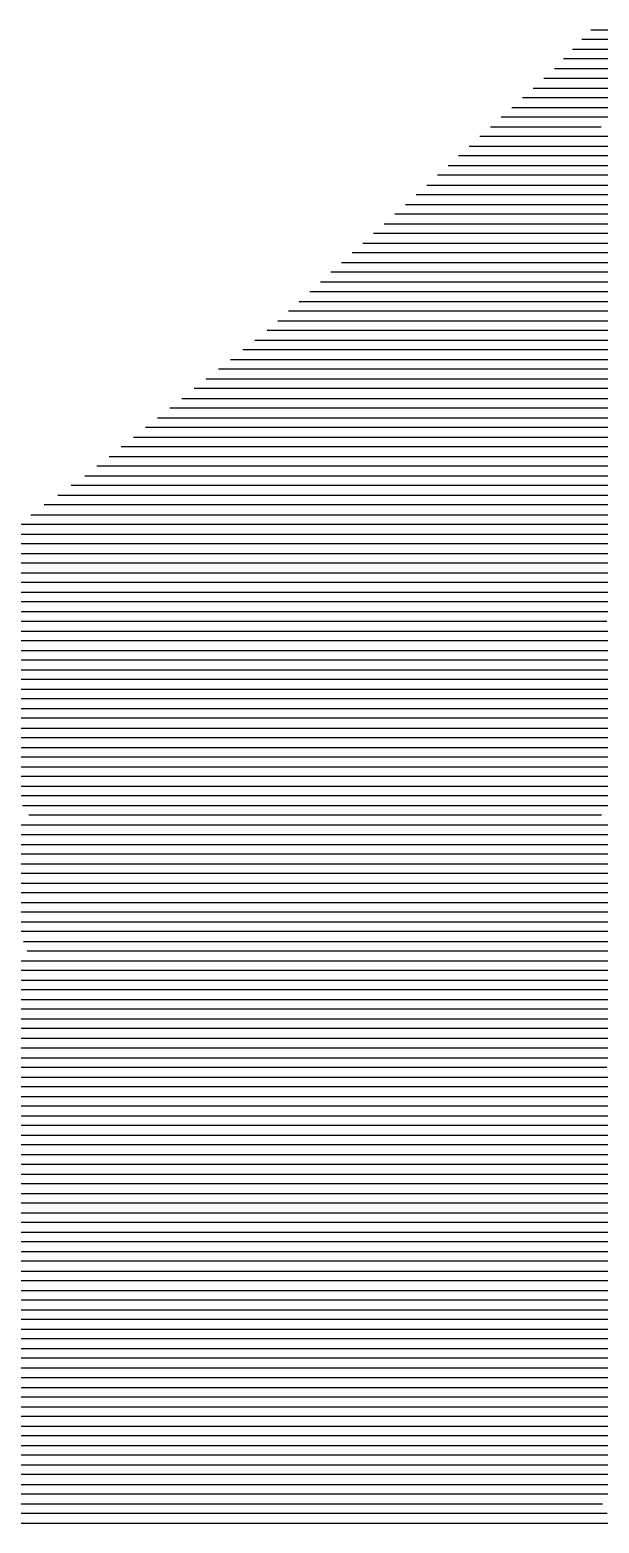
# Model space of a CAD drawing. Header units: metres. Extents: x -6.9 to 6.9, y -7 to 7.
# Drawn here: x 2.917 to 3.504, y -5.084 to -3.544 of the extents above; entities that cross this region are included whole.
import ezdxf

# ---------------------------------------------------------------- set-up
doc = ezdxf.new("R2010")
doc.units = ezdxf.units.M

msp = doc.modelspace()

# ---------------------------------------------------------------- linework, layer by layer
for p, q in [((3.970091, -3.553531, 0.528173), (3.486434, -3.553531, 0.462468)), ((3.495772, -3.543531, 0.463336), (3.961302, -3.543531, 0.526578)), ((3.477095, -3.563531, 0.461599), (3.978881, -3.563531, 0.529767)), ((3.458255, -3.583531, 0.459842), (3.460128, -3.583531, 0.460094)), ((3.460128, -3.583531, 0.460094), (3.460677, -3.583531, 0.46017)), ((3.460677, -3.583531, 0.46017), (3.99646, -3.583531, 0.532956)), ((3.987671, -3.573531, 0.531362), (3.467757, -3.573531, 0.460731)), ((3.436314, -3.603531, 0.457688), (3.475631, -3.603531, 0.462979)), ((3.467879, -3.593531, 0.461537), (3.447285, -3.593531, 0.458765)), ((3.473922, -3.593531, 0.46237), (3.467879, -3.593531, 0.461537)), ((4.00525, -3.593531, 0.534551), (3.473922, -3.593531, 0.46237)), ((3.475631, -3.603531, 0.462979), (3.487166, -3.603531, 0.464569)), ((3.487166, -3.603531, 0.464569), (4.01404, -3.603531, 0.536145)), ((3.483382, -3.613531, 0.464422), (3.425344, -3.613531, 0.45661)), ((3.50041, -3.613531, 0.466769), (3.483382, -3.613531, 0.464422)), ((4.02283, -3.613531, 0.53774), (3.50041, -3.613531, 0.466769)), ((3.498885, -3.633531, 0.467307), (3.403403, -3.633531, 0.454456)), ((3.414373, -3.623531, 0.455533), (3.491134, -3.623531, 0.465864)), ((3.491134, -3.623531, 0.465864), (3.513654, -3.623531, 0.468969)), ((3.526898, -3.633531, 0.471169), (3.498885, -3.633531, 0.467307)), ((3.392433, -3.643531, 0.453378), (3.506636, -3.643531, 0.468749)), ((3.370492, -3.663531, 0.451224), (3.522139, -3.663531, 0.471634)), ((3.514388, -3.653531, 0.470192), (3.381462, -3.653531, 0.452301)), ((3.529891, -3.673531, 0.473077), (3.359522, -3.673531, 0.450146)), ((3.545393, -3.693531, 0.475962), (3.337581, -3.693531, 0.447992)), ((3.348551, -3.683531, 0.449069), (3.537642, -3.683531, 0.474519)), ((3.32661, -3.703531, 0.446914), (3.553145, -3.703531, 0.477405)), ((3.30467, -3.723531, 0.44476), (3.568648, -3.723531, 0.48029)), ((3.560896, -3.713531, 0.478847), (3.31564, -3.713531, 0.445837)), ((3.576399, -3.733531, 0.481732), (3.293699, -3.733531, 0.443682)), ((3.591902, -3.753531, 0.484617), (3.271758, -3.753531, 0.441528)), ((3.282729, -3.743531, 0.442605), (3.58415, -3.743531, 0.483175)), ((3.260788, -3.763531, 0.44045), (3.599653, -3.763531, 0.48606)), ((3.238847, -3.783531, 0.438296), (3.615156, -3.783531, 0.488945)), ((3.607405, -3.773531, 0.487502), (3.249818, -3.773531, 0.439373)), ((3.216906, -3.803531, 0.436141), (3.630659, -3.803531, 0.49183)), ((3.622907, -3.793531, 0.490387), (3.227877, -3.793531, 0.437218)), ((3.63841, -3.813531, 0.493272), (3.205936, -3.813531, 0.435064)), ((3.653913, -3.833531, 0.496157), (3.183995, -3.833531, 0.432909)), ((3.194966, -3.823531, 0.433986), (3.646162, -3.823531, 0.494715)), ((3.173025, -3.843531, 0.431832), (3.661664, -3.843531, 0.4976)), ((3.149412, -3.863531, 0.429464), (3.170174, -3.863531, 0.432234)), ((3.163301, -3.853531, 0.430921), (3.161945, -3.853531, 0.43074)), ((3.163633, -3.853531, 0.430967), (3.163301, -3.853531, 0.430921)), ((3.669416, -3.853531, 0.499042), (3.163633, -3.853531, 0.430967)), ((3.170174, -3.863531, 0.432234), (3.175257, -3.863531, 0.432931)), ((3.175257, -3.863531, 0.432931), (3.677167, -3.863531, 0.500485)), ((3.177047, -3.873531, 0.433547), (3.136879, -3.873531, 0.428188)), ((3.186882, -3.873531, 0.434894), (3.177047, -3.873531, 0.433547)), ((3.684919, -3.873531, 0.501927), (3.186882, -3.873531, 0.434894)), ((3.190793, -3.893531, 0.436173), (3.111812, -3.893531, 0.425635)), ((3.124345, -3.883531, 0.426911), (3.18392, -3.883531, 0.43486)), ((3.18392, -3.883531, 0.43486), (3.198506, -3.883531, 0.436858)), ((3.210131, -3.893531, 0.438822), (3.190793, -3.893531, 0.436173)), ((3.198506, -3.883531, 0.436858), (3.69267, -3.883531, 0.50337)), ((3.700422, -3.893531, 0.504812), (3.210131, -3.893531, 0.438822)), ((3.099278, -3.903531, 0.424359), (3.197666, -3.903531, 0.437486)), ((3.197666, -3.903531, 0.437486), (3.221755, -3.903531, 0.440786)), ((3.221755, -3.903531, 0.440786), (3.708173, -3.903531, 0.506255)), ((3.074212, -3.923531, 0.421806), (3.211411, -3.923531, 0.440113)), ((3.204538, -3.913531, 0.4388), (3.086745, -3.913531, 0.423082)), ((3.23338, -3.913531, 0.44275), (3.204538, -3.913531, 0.4388)), ((3.211411, -3.923531, 0.440113), (3.245004, -3.923531, 0.444713)), ((3.715924, -3.913531, 0.507697), (3.23338, -3.913531, 0.44275)), ((3.245004, -3.923531, 0.444713), (3.723676, -3.923531, 0.50914)), ((3.218284, -3.933531, 0.441426), (3.061678, -3.933531, 0.42053)), ((3.256629, -3.933531, 0.446677), (3.218284, -3.933531, 0.441426)), ((3.731427, -3.933531, 0.510582), (3.256629, -3.933531, 0.446677)), ((3.23203, -3.953531, 0.444052), (3.036612, -3.953531, 0.417977)), ((3.049145, -3.943531, 0.419253), (3.225157, -3.943531, 0.442739)), ((3.225157, -3.943531, 0.442739), (3.268253, -3.943531, 0.448641)), ((3.279878, -3.953531, 0.450605), (3.23203, -3.953531, 0.444052)), ((3.268253, -3.943531, 0.448641), (3.739179, -3.943531, 0.512025)), ((3.74693, -3.953531, 0.513467), (3.279878, -3.953531, 0.450605)), ((3.024078, -3.963531, 0.4167), (3.238903, -3.963531, 0.445365)), ((3.238903, -3.963531, 0.445365), (3.291502, -3.963531, 0.452569)), ((3.291502, -3.963531, 0.452569), (3.754681, -3.963531, 0.51491)), ((2.999011, -3.983531, 0.414148), (3.252649, -3.983531, 0.447991)), ((3.245776, -3.973531, 0.446678), (3.011545, -3.973531, 0.415424)), ((3.303127, -3.973531, 0.454532), (3.245776, -3.973531, 0.446678)), ((3.252649, -3.983531, 0.447991), (3.314751, -3.983531, 0.456496)), ((3.762433, -3.973531, 0.516353), (3.303127, -3.973531, 0.454532)), ((3.314751, -3.983531, 0.456496), (3.770184, -3.983531, 0.517795)), ((2.973945, -4.003531, 0.411595), (3.266395, -4.003531, 0.450617)), ((3.259522, -3.993531, 0.449304), (2.986478, -3.993531, 0.412871)), ((3.326376, -3.993531, 0.45846), (3.259522, -3.993531, 0.449304)), ((3.266395, -4.003531, 0.450617), (3.338, -4.003531, 0.460424)), ((3.777936, -3.993531, 0.519238), (3.326376, -3.993531, 0.45846)), ((3.338, -4.003531, 0.460424), (3.785687, -4.003531, 0.52068)), ((2.97864, -4.013531, 0.412607), (2.960071, -4.013531, 0.410148)), ((2.982362, -4.013531, 0.413114), (2.97864, -4.013531, 0.412607)), ((3.273268, -4.013531, 0.45193), (2.982362, -4.013531, 0.413114)), ((3.349625, -4.013531, 0.462388), (3.273268, -4.013531, 0.45193)), ((3.793438, -4.013531, 0.522123), (3.349625, -4.013531, 0.462388)), ((2.988717, -4.033531, 0.414723), (2.932271, -4.033531, 0.407246)), ((2.946171, -4.023531, 0.408697), (2.983678, -4.023531, 0.413665)), ((2.983678, -4.023531, 0.413665), (2.991198, -4.023531, 0.414689)), ((3.000033, -4.033531, 0.416264), (2.988717, -4.033531, 0.414723)), ((2.991198, -4.023531, 0.414689), (3.28014, -4.023531, 0.453243)), ((3.287013, -4.033531, 0.454556), (3.000033, -4.033531, 0.416264)), ((3.28014, -4.023531, 0.453243), (3.361249, -4.023531, 0.464352)), ((3.372873, -4.033531, 0.466315), (3.287013, -4.033531, 0.454556)), ((3.361249, -4.023531, 0.464352), (3.80119, -4.023531, 0.523565)), ((3.808941, -4.033531, 0.525008), (3.372873, -4.033531, 0.466315)), ((2.918371, -4.043531, 0.405796), (2.993756, -4.043531, 0.415781)), ((2.993756, -4.043531, 0.415781), (3.008869, -4.043531, 0.417839)), ((3.008869, -4.043531, 0.417839), (3.293886, -4.043531, 0.455869)), ((3.293886, -4.043531, 0.455869), (3.384498, -4.043531, 0.468279)), ((3.384498, -4.043531, 0.468279), (3.816693, -4.043531, 0.52645)), ((2.89057, -4.063531, 0.402894), (3.003833, -4.063531, 0.417896)), ((2.998794, -4.053531, 0.416838), (2.90447, -4.053531, 0.404345)), ((3.017705, -4.053531, 0.419414), (2.998794, -4.053531, 0.416838)), ((3.003833, -4.063531, 0.417896), (3.02654, -4.063531, 0.420989)), ((3.300759, -4.053531, 0.457182), (3.017705, -4.053531, 0.419414)), ((3.02654, -4.063531, 0.420989), (3.307632, -4.063531, 0.458495)), ((3.396122, -4.053531, 0.470243), (3.300759, -4.053531, 0.457182)), ((3.307632, -4.063531, 0.458495), (3.407747, -4.063531, 0.472207)), ((3.824444, -4.053531, 0.527893), (3.396122, -4.053531, 0.470243)), ((3.407747, -4.063531, 0.472207), (3.832195, -4.063531, 0.529335)), ((3.008872, -4.073531, 0.418954), (2.87667, -4.073531, 0.401444)), ((3.035376, -4.073531, 0.422564), (3.008872, -4.073531, 0.418954)), ((3.314505, -4.073531, 0.459808), (3.035376, -4.073531, 0.422564)), ((3.419371, -4.073531, 0.474171), (3.314505, -4.073531, 0.459808)), ((3.839947, -4.073531, 0.530778), (3.419371, -4.073531, 0.474171)), ((3.018949, -4.093531, 0.42107), (2.848869, -4.093531, 0.398542)), ((2.86277, -4.083531, 0.399993), (3.01391, -4.083531, 0.420012)), ((3.01391, -4.083531, 0.420012), (3.044211, -4.083531, 0.424139)), ((3.053047, -4.093531, 0.425714), (3.018949, -4.093531, 0.42107)), ((3.044211, -4.083531, 0.424139), (3.321378, -4.083531, 0.461121)), ((3.328251, -4.093531, 0.462434), (3.053047, -4.093531, 0.425714)), ((3.321378, -4.083531, 0.461121), (3.430996, -4.083531, 0.476134)), ((3.44262, -4.093531, 0.478098), (3.328251, -4.093531, 0.462434)), ((3.430996, -4.083531, 0.476134), (3.847698, -4.083531, 0.53222)), ((3.85545, -4.093531, 0.533663), (3.44262, -4.093531, 0.478098)), ((2.834969, -4.103531, 0.397092), (3.023988, -4.103531, 0.422128)), ((3.023988, -4.103531, 0.422128), (3.061882, -4.103531, 0.427289)), ((3.061882, -4.103531, 0.427289), (3.335124, -4.103531, 0.463747)), ((3.335124, -4.103531, 0.463747), (3.454245, -4.103531, 0.480062)), ((3.454245, -4.103531, 0.480062), (3.863201, -4.103531, 0.535105)), ((2.807169, -4.123531, 0.394191), (3.034065, -4.123531, 0.424243)), ((3.029026, -4.113531, 0.423185), (2.821069, -4.113531, 0.395641)), ((3.070718, -4.113531, 0.428863), (3.029026, -4.113531, 0.423185)), ((3.034065, -4.123531, 0.424243), (3.079554, -4.123531, 0.430438)), ((3.341997, -4.113531, 0.46506), (3.070718, -4.113531, 0.428863)), ((3.079554, -4.123531, 0.430438), (3.34887, -4.123531, 0.466373)), ((3.465869, -4.113531, 0.482026), (3.341997, -4.113531, 0.46506)), ((3.34887, -4.123531, 0.466373), (3.477494, -4.123531, 0.48399)), ((3.870952, -4.113531, 0.536548), (3.465869, -4.113531, 0.482026)), ((3.477494, -4.123531, 0.48399), (3.878704, -4.123531, 0.53799)), ((3.039104, -4.133531, 0.425301), (2.793268, -4.133531, 0.39274)), ((3.088389, -4.133531, 0.432013), (3.039104, -4.133531, 0.425301)), ((3.355743, -4.133531, 0.467687), (3.088389, -4.133531, 0.432013)), ((3.489118, -4.133531, 0.485953), (3.355743, -4.133531, 0.467687)), ((3.886455, -4.133531, 0.539433), (3.489118, -4.133531, 0.485953)), ((2.779368, -4.143531, 0.391289), (3.044142, -4.143531, 0.426359)), ((3.049181, -4.153531, 0.427417), (2.783346, -4.153531, 0.392207)), ((3.044142, -4.143531, 0.426359), (3.097225, -4.143531, 0.433588)), ((3.10606, -4.153531, 0.435163), (3.049181, -4.153531, 0.427417)), ((3.097225, -4.143531, 0.433588), (3.362615, -4.143531, 0.469)), ((3.369488, -4.153531, 0.470313), (3.10606, -4.153531, 0.435163)), ((3.362615, -4.143531, 0.469), (3.500743, -4.143531, 0.487917)), ((3.512367, -4.153531, 0.489881), (3.369488, -4.153531, 0.470313)), ((3.500743, -4.143531, 0.487917), (3.894207, -4.143531, 0.540875)), ((2.789999, -4.163531, 0.393478), (3.05422, -4.163531, 0.428474)), ((3.05422, -4.163531, 0.428474), (3.114896, -4.163531, 0.436738)), ((3.114896, -4.163531, 0.436738), (3.376361, -4.163531, 0.471626)), ((3.376361, -4.163531, 0.471626), (3.523992, -4.163531, 0.491845)), ((3.059259, -4.173531, 0.429532), (2.796651, -4.173531, 0.39475)), ((2.803304, -4.183531, 0.396021), (3.064297, -4.183531, 0.43059)), ((3.123732, -4.173531, 0.438313), (3.059259, -4.173531, 0.429532)), ((3.064297, -4.183531, 0.43059), (3.132567, -4.183531, 0.439888)), ((3.383234, -4.173531, 0.472939), (3.123732, -4.173531, 0.438313)), ((3.132567, -4.183531, 0.439888), (3.390107, -4.183531, 0.474252)), ((3.535616, -4.173531, 0.493809), (3.383234, -4.173531, 0.472939)), ((3.390107, -4.183531, 0.474252), (3.547241, -4.183531, 0.495773)), ((3.069336, -4.193531, 0.431648), (2.809956, -4.193531, 0.397293)), ((2.816609, -4.203531, 0.398564), (3.074375, -4.203531, 0.432706)), ((3.141403, -4.193531, 0.441463), (3.069336, -4.193531, 0.431648)), ((3.074375, -4.203531, 0.432706), (3.150238, -4.203531, 0.443038)), ((3.39698, -4.193531, 0.475565), (3.141403, -4.193531, 0.441463)), ((3.150238, -4.203531, 0.443038), (3.403853, -4.203531, 0.476878)), ((3.558865, -4.193531, 0.497736), (3.39698, -4.193531, 0.475565)), ((3.403853, -4.203531, 0.476878), (3.57049, -4.203531, 0.4997)), ((3.079413, -4.213531, 0.433764), (2.823261, -4.213531, 0.399836)), ((3.159074, -4.213531, 0.444613), (3.079413, -4.213531, 0.433764)), ((3.410726, -4.213531, 0.478191), (3.159074, -4.213531, 0.444613)), ((3.582114, -4.213531, 0.501664), (3.410726, -4.213531, 0.478191)), ((2.829914, -4.223531, 0.401108), (3.084452, -4.223531, 0.434821)), ((3.089491, -4.233531, 0.435879), (2.836566, -4.233531, 0.402379)), ((3.084452, -4.223531, 0.434821), (3.167909, -4.223531, 0.446188)), ((3.176745, -4.233531, 0.447763), (3.089491, -4.233531, 0.435879)), ((3.167909, -4.223531, 0.446188), (3.417599, -4.223531, 0.479504)), ((3.424472, -4.233531, 0.480817), (3.176745, -4.233531, 0.447763)), ((3.417599, -4.223531, 0.479504), (3.593739, -4.223531, 0.503628)), ((3.605363, -4.233531, 0.505592), (3.424472, -4.233531, 0.480817)), ((2.843219, -4.243531, 0.403651), (3.094529, -4.243531, 0.436937)), ((3.094529, -4.243531, 0.436937), (3.185581, -4.243531, 0.449337)), ((3.185581, -4.243531, 0.449337), (3.431345, -4.243531, 0.48213)), ((3.431345, -4.243531, 0.48213), (3.616988, -4.243531, 0.507555)), ((3.099568, -4.253531, 0.437995), (2.849872, -4.253531, 0.404922)), ((2.856524, -4.263531, 0.406194), (3.104607, -4.263531, 0.439053)), ((3.194416, -4.253531, 0.450912), (3.099568, -4.253531, 0.437995)), ((3.104607, -4.263531, 0.439053), (3.203252, -4.263531, 0.452487)), ((3.438218, -4.253531, 0.483443), (3.194416, -4.253531, 0.450912)), ((3.203252, -4.263531, 0.452487), (3.44509, -4.263531, 0.484756)), ((3.628612, -4.253531, 0.509519), (3.438218, -4.253531, 0.483443)), ((3.44509, -4.263531, 0.484756), (3.640236, -4.263531, 0.511483)), ((3.109645, -4.273531, 0.44011), (2.863177, -4.273531, 0.407465)), ((3.212087, -4.273531, 0.454062), (3.109645, -4.273531, 0.44011)), ((3.451963, -4.273531, 0.486069), (3.212087, -4.273531, 0.454062)), ((3.651861, -4.273531, 0.513447), (3.451963, -4.273531, 0.486069)), ((2.869829, -4.283531, 0.408737), (3.114684, -4.283531, 0.441168)), ((3.119723, -4.293531, 0.442226), (2.876482, -4.293531, 0.410009)), ((3.114684, -4.283531, 0.441168), (3.220923, -4.283531, 0.455637)), ((3.229758, -4.293531, 0.457212), (3.119723, -4.293531, 0.442226)), ((3.220923, -4.283531, 0.455637), (3.458836, -4.283531, 0.487382)), ((3.465709, -4.293531, 0.488695), (3.229758, -4.293531, 0.457212)), ((3.458836, -4.283531, 0.487382), (3.663485, -4.283531, 0.515411)), ((3.67511, -4.293531, 0.517374), (3.465709, -4.293531, 0.488695)), ((2.883134, -4.303531, 0.41128), (3.124761, -4.303531, 0.443284)), ((3.124761, -4.303531, 0.443284), (3.238594, -4.303531, 0.458787)), ((3.238594, -4.303531, 0.458787), (3.472582, -4.303531, 0.490008)), ((3.472582, -4.303531, 0.490008), (3.686734, -4.303531, 0.519338)), ((3.1298, -4.313531, 0.444342), (2.889787, -4.313531, 0.412552)), ((2.896439, -4.323531, 0.413823), (3.134839, -4.323531, 0.4454)), ((3.24743, -4.313531, 0.460362), (3.1298, -4.313531, 0.444342)), ((3.134839, -4.323531, 0.4454), (3.256265, -4.323531, 0.461937)), ((3.479455, -4.313531, 0.491321), (3.24743, -4.313531, 0.460362)), ((3.256265, -4.323531, 0.461937), (3.486328, -4.323531, 0.492634)), ((3.698359, -4.313531, 0.521302), (3.479455, -4.313531, 0.491321)), ((3.486328, -4.323531, 0.492634), (3.709983, -4.323531, 0.523266)), ((3.139877, -4.333531, 0.446457), (2.903092, -4.333531, 0.415095)), ((3.265101, -4.333531, 0.463512), (3.139877, -4.333531, 0.446457)), ((3.493201, -4.333531, 0.493947), (3.265101, -4.333531, 0.463512)), ((3.721608, -4.333531, 0.52523), (3.493201, -4.333531, 0.493947)), ((2.909744, -4.343531, 0.416366), (3.144916, -4.343531, 0.447515)), ((3.149955, -4.353531, 0.448573), (2.916397, -4.353531, 0.417638)), ((3.144916, -4.343531, 0.447515), (3.273936, -4.343531, 0.465087)), ((3.282772, -4.353531, 0.466662), (3.149955, -4.353531, 0.448573)), ((3.273936, -4.343531, 0.465087), (3.500074, -4.343531, 0.495261)), ((3.506947, -4.353531, 0.496574), (3.282772, -4.353531, 0.466662)), ((3.500074, -4.343531, 0.495261), (3.733232, -4.343531, 0.527194)), ((2.863553, -4.363531, 0.410865), (2.923049, -4.363531, 0.41891)), ((2.929702, -4.373531, 0.420181), (2.867485, -4.373531, 0.411769)), ((2.923049, -4.363531, 0.41891), (3.154993, -4.363531, 0.449631)), ((3.160032, -4.373531, 0.450689), (2.929702, -4.373531, 0.420181)), ((3.154993, -4.363531, 0.449631), (3.291607, -4.363531, 0.468237)), ((3.300443, -4.373531, 0.469812), (3.160032, -4.373531, 0.450689)), ((3.291607, -4.363531, 0.468237), (3.51382, -4.363531, 0.497887)), ((3.520693, -4.373531, 0.4992), (3.300443, -4.373531, 0.469812)), ((2.871417, -4.383531, 0.412673), (2.936355, -4.383531, 0.421453)), ((2.936355, -4.383531, 0.421453), (3.165071, -4.383531, 0.451746)), ((3.165071, -4.383531, 0.451746), (3.309279, -4.383531, 0.471386)), ((3.309279, -4.383531, 0.471386), (3.527565, -4.383531, 0.500513)), ((2.943007, -4.393531, 0.422724), (2.875349, -4.393531, 0.413577)), ((2.879281, -4.403531, 0.41448), (2.94966, -4.403531, 0.423996)), ((3.170109, -4.393531, 0.452804), (2.943007, -4.393531, 0.422724)), ((2.94966, -4.403531, 0.423996), (3.175148, -4.403531, 0.453862)), ((3.318114, -4.393531, 0.472961), (3.170109, -4.393531, 0.452804)), ((3.175148, -4.403531, 0.453862), (3.32695, -4.403531, 0.474536)), ((3.534438, -4.393531, 0.501826), (3.318114, -4.393531, 0.472961)), ((3.32695, -4.403531, 0.474536), (3.541311, -4.403531, 0.503139)), ((2.956312, -4.413531, 0.425267), (2.883213, -4.413531, 0.415384)), ((3.180187, -4.413531, 0.45492), (2.956312, -4.413531, 0.425267)), ((3.335785, -4.413531, 0.476111), (3.180187, -4.413531, 0.45492)), ((3.548184, -4.413531, 0.504452), (3.335785, -4.413531, 0.476111)), ((2.887145, -4.423531, 0.416288), (2.962965, -4.423531, 0.426539)), ((2.969617, -4.433531, 0.427811), (2.891077, -4.433531, 0.417192)), ((2.962965, -4.423531, 0.426539), (3.185225, -4.423531, 0.455978)), ((3.190264, -4.433531, 0.457036), (2.969617, -4.433531, 0.427811)), ((3.185225, -4.423531, 0.455978), (3.344621, -4.423531, 0.477686)), ((3.353456, -4.433531, 0.479261), (3.190264, -4.433531, 0.457036)), ((3.344621, -4.423531, 0.477686), (3.555057, -4.423531, 0.505765)), ((3.56193, -4.433531, 0.507078), (3.353456, -4.433531, 0.479261)), ((2.895009, -4.443531, 0.418095), (2.97627, -4.443531, 0.429082)), ((2.97627, -4.443531, 0.429082), (3.195303, -4.443531, 0.458093)), ((3.195303, -4.443531, 0.458093), (3.362292, -4.443531, 0.480836)), ((3.362292, -4.443531, 0.480836), (3.568803, -4.443531, 0.508391)), ((2.982922, -4.453531, 0.430354), (2.898941, -4.453531, 0.418999)), ((2.902873, -4.463531, 0.419903), (2.989575, -4.463531, 0.431625)), ((3.200341, -4.453531, 0.459151), (2.982922, -4.453531, 0.430354)), ((2.989575, -4.463531, 0.431625), (3.20538, -4.463531, 0.460209)), ((3.371128, -4.453531, 0.482411), (3.200341, -4.453531, 0.459151)), ((3.20538, -4.463531, 0.460209), (3.379963, -4.463531, 0.483986)), ((3.575676, -4.453531, 0.509704), (3.371128, -4.453531, 0.482411)), ((3.379963, -4.463531, 0.483986), (3.582549, -4.463531, 0.511017)), ((2.996227, -4.473531, 0.432897), (2.906805, -4.473531, 0.420807)), ((3.210419, -4.473531, 0.461267), (2.996227, -4.473531, 0.432897)), ((3.388799, -4.473531, 0.485561), (3.210419, -4.473531, 0.461267)), ((3.589422, -4.473531, 0.51233), (3.388799, -4.473531, 0.485561)), ((2.910737, -4.483531, 0.421711), (3.00288, -4.483531, 0.434168)), ((3.009532, -4.493531, 0.43544), (2.914669, -4.493531, 0.422614)), ((3.00288, -4.483531, 0.434168), (3.215458, -4.483531, 0.462325)), ((3.220496, -4.493531, 0.463382), (3.009532, -4.493531, 0.43544)), ((3.215458, -4.483531, 0.462325), (3.397634, -4.483531, 0.487136)), ((3.40647, -4.493531, 0.488711), (3.220496, -4.493531, 0.463382)), ((3.397634, -4.483531, 0.487136), (3.596295, -4.483531, 0.513643)), ((3.603168, -4.493531, 0.514956), (3.40647, -4.493531, 0.488711)), ((2.502289, -4.503531, 0.368856), (2.918602, -4.503531, 0.423518)), ((2.918602, -4.503531, 0.423518), (3.016185, -4.503531, 0.436712)), ((3.016185, -4.503531, 0.436712), (3.225535, -4.503531, 0.46444)), ((3.225535, -4.503531, 0.46444), (3.415305, -4.503531, 0.490286)), ((3.415305, -4.503531, 0.490286), (3.61004, -4.503531, 0.516269)), ((2.922534, -4.513531, 0.424422), (2.508949, -4.513531, 0.370118)), ((2.515609, -4.523531, 0.37138), (2.926466, -4.523531, 0.425326)), ((3.022837, -4.513531, 0.437983), (2.922534, -4.513531, 0.424422)), ((2.926466, -4.523531, 0.425326), (3.02949, -4.523531, 0.439255)), ((3.230574, -4.513531, 0.465498), (3.022837, -4.513531, 0.437983)), ((3.02949, -4.523531, 0.439255), (3.235612, -4.523531, 0.466556)), ((3.424141, -4.513531, 0.49186), (3.230574, -4.513531, 0.465498)), ((3.235612, -4.523531, 0.466556), (3.432977, -4.523531, 0.493435)), ((3.616913, -4.513531, 0.517582), (3.424141, -4.513531, 0.49186)), ((3.432977, -4.523531, 0.493435), (3.623786, -4.523531, 0.518895)), ((2.930398, -4.533531, 0.426229), (2.522269, -4.533531, 0.372642)), ((3.036143, -4.533531, 0.440526), (2.930398, -4.533531, 0.426229)), ((3.240651, -4.533531, 0.467614), (3.036143, -4.533531, 0.440526)), ((3.441812, -4.533531, 0.49501), (3.240651, -4.533531, 0.467614)), ((3.630659, -4.533531, 0.520208), (3.441812, -4.533531, 0.49501)), ((2.528929, -4.543531, 0.373904), (2.93433, -4.543531, 0.427133)), ((2.938262, -4.553531, 0.428037), (2.535589, -4.553531, 0.375166)), ((2.93433, -4.543531, 0.427133), (3.042795, -4.543531, 0.441798)), ((3.049448, -4.553531, 0.443069), (2.938262, -4.553531, 0.428037)), ((3.042795, -4.543531, 0.441798), (3.24569, -4.543531, 0.468671)), ((3.250728, -4.553531, 0.469729), (3.049448, -4.553531, 0.443069)), ((3.24569, -4.543531, 0.468671), (3.450648, -4.543531, 0.496585)), ((3.459483, -4.553531, 0.49816), (3.250728, -4.553531, 0.469729)), ((3.450648, -4.543531, 0.496585), (3.637532, -4.543531, 0.521521)), ((3.644405, -4.553531, 0.522834), (3.459483, -4.553531, 0.49816)), ((2.542249, -4.563531, 0.376428), (2.942194, -4.563531, 0.428941)), ((2.946126, -4.573531, 0.429844), (2.548909, -4.573531, 0.37769)), ((2.942194, -4.563531, 0.428941), (3.0561, -4.563531, 0.444341)), ((3.062753, -4.573531, 0.445613), (2.946126, -4.573531, 0.429844)), ((3.0561, -4.563531, 0.444341), (3.255767, -4.563531, 0.470787)), ((3.260806, -4.573531, 0.471845), (3.062753, -4.573531, 0.445613)), ((3.255767, -4.563531, 0.470787), (3.468319, -4.563531, 0.499735)), ((3.477154, -4.573531, 0.50131), (3.260806, -4.573531, 0.471845)), ((3.468319, -4.563531, 0.499735), (3.651278, -4.563531, 0.524148)), ((3.658151, -4.573531, 0.525461), (3.477154, -4.573531, 0.50131)), ((2.555569, -4.583531, 0.378952), (2.950058, -4.583531, 0.430748)), ((2.950058, -4.583531, 0.430748), (3.069405, -4.583531, 0.446884)), ((3.069405, -4.583531, 0.446884), (3.265844, -4.583531, 0.472903)), ((3.265844, -4.583531, 0.472903), (3.48599, -4.583531, 0.502885)), ((3.48599, -4.583531, 0.502885), (3.665024, -4.583531, 0.526774)), ((2.95399, -4.593531, 0.431652), (2.562229, -4.593531, 0.380214)), ((2.568889, -4.603531, 0.381476), (2.957922, -4.603531, 0.432556)), ((3.076058, -4.593531, 0.448156), (2.95399, -4.593531, 0.431652)), ((2.957922, -4.603531, 0.432556), (3.08271, -4.603531, 0.449427)), ((3.270883, -4.593531, 0.473961), (3.076058, -4.593531, 0.448156)), ((3.08271, -4.603531, 0.449427), (3.275922, -4.603531, 0.475018)), ((3.494826, -4.593531, 0.50446), (3.270883, -4.593531, 0.473961)), ((3.275922, -4.603531, 0.475018), (3.503661, -4.603531, 0.506035)), ((3.671897, -4.593531, 0.528087), (3.494826, -4.593531, 0.50446)), ((3.503661, -4.603531, 0.506035), (3.67877, -4.603531, 0.5294)), ((2.961854, -4.613531, 0.433459), (2.575549, -4.613531, 0.382738)), ((3.089363, -4.613531, 0.450699), (2.961854, -4.613531, 0.433459)), ((3.28096, -4.613531, 0.476076), (3.089363, -4.613531, 0.450699)), ((3.512497, -4.613531, 0.50761), (3.28096, -4.613531, 0.476076)), ((2.582209, -4.623531, 0.384), (2.965786, -4.623531, 0.434363)), ((2.969718, -4.633531, 0.435267), (2.588869, -4.633531, 0.385262)), ((2.965786, -4.623531, 0.434363), (3.096015, -4.623531, 0.451971)), ((3.102668, -4.633531, 0.453242), (2.969718, -4.633531, 0.435267)), ((3.096015, -4.623531, 0.451971), (3.285999, -4.623531, 0.477134)), ((3.291038, -4.633531, 0.478192), (3.102668, -4.633531, 0.453242)), ((3.285999, -4.623531, 0.477134), (3.521332, -4.623531, 0.509185)), ((3.530168, -4.633531, 0.51076), (3.291038, -4.633531, 0.478192)), ((2.595529, -4.643531, 0.386524), (2.97365, -4.643531, 0.436171)), ((2.97365, -4.643531, 0.436171), (3.10932, -4.643531, 0.454514)), ((3.10932, -4.643531, 0.454514), (3.296076, -4.643531, 0.47925)), ((3.296076, -4.643531, 0.47925), (3.539004, -4.643531, 0.512335)), ((2.977582, -4.653531, 0.437074), (2.602189, -4.653531, 0.387785)), ((2.608849, -4.663531, 0.389047), (2.981514, -4.663531, 0.437978)), ((3.115973, -4.653531, 0.455785), (2.977582, -4.653531, 0.437074)), ((2.981514, -4.663531, 0.437978), (3.122626, -4.663531, 0.457057)), ((3.301115, -4.653531, 0.480307), (3.115973, -4.653531, 0.455785)), ((3.122626, -4.663531, 0.457057), (3.306154, -4.663531, 0.481365)), ((3.547839, -4.653531, 0.513909), (3.301115, -4.653531, 0.480307)), ((3.306154, -4.663531, 0.481365), (3.556675, -4.663531, 0.515484)), ((2.985446, -4.673531, 0.438882), (2.615509, -4.673531, 0.390309)), ((3.129278, -4.673531, 0.458328), (2.985446, -4.673531, 0.438882)), ((3.311192, -4.673531, 0.482423), (3.129278, -4.673531, 0.458328)), ((3.56551, -4.673531, 0.517059), (3.311192, -4.673531, 0.482423)), ((2.622169, -4.683531, 0.391571), (2.989378, -4.683531, 0.439786)), ((2.993311, -4.693531, 0.440689), (2.628829, -4.693531, 0.392833)), ((2.989378, -4.683531, 0.439786), (3.135931, -4.683531, 0.4596)), ((3.142583, -4.693531, 0.460872), (2.993311, -4.693531, 0.440689)), ((3.135931, -4.683531, 0.4596), (3.316231, -4.683531, 0.483481)), ((3.32127, -4.693531, 0.484539), (3.142583, -4.693531, 0.460872)), ((3.316231, -4.683531, 0.483481), (3.574346, -4.683531, 0.518634)), ((3.583181, -4.693531, 0.520209), (3.32127, -4.693531, 0.484539)), ((2.635489, -4.703531, 0.394095), (2.997243, -4.703531, 0.441593)), ((2.997243, -4.703531, 0.441593), (3.149236, -4.703531, 0.462143)), ((3.149236, -4.703531, 0.462143), (3.326308, -4.703531, 0.485597)), ((3.326308, -4.703531, 0.485597), (3.592017, -4.703531, 0.521784)), ((3.001175, -4.713531, 0.442497), (2.642149, -4.713531, 0.395357)), ((2.648809, -4.723531, 0.396619), (3.005107, -4.723531, 0.443401)), ((3.155888, -4.713531, 0.463415), (3.001175, -4.713531, 0.442497)), ((3.005107, -4.723531, 0.443401), (3.162541, -4.723531, 0.464686)), ((3.331347, -4.713531, 0.486654), (3.155888, -4.713531, 0.463415)), ((3.162541, -4.723531, 0.464686), (3.336386, -4.723531, 0.487712)), ((3.600853, -4.713531, 0.523359), (3.331347, -4.713531, 0.486654)), ((3.336386, -4.723531, 0.487712), (3.609688, -4.723531, 0.524934)), ((3.009039, -4.733531, 0.444304), (2.655469, -4.733531, 0.397881)), ((3.169193, -4.733531, 0.465958), (3.009039, -4.733531, 0.444304)), ((3.341424, -4.733531, 0.48877), (3.169193, -4.733531, 0.465958)), ((3.618524, -4.733531, 0.526509), (3.341424, -4.733531, 0.48877)), ((2.662129, -4.743531, 0.399143), (3.012971, -4.743531, 0.445208)), ((3.016903, -4.753531, 0.446112), (2.668789, -4.753531, 0.400405)), ((3.012971, -4.743531, 0.445208), (3.175846, -4.743531, 0.467229)), ((3.182498, -4.753531, 0.468501), (3.016903, -4.753531, 0.446112)), ((3.175846, -4.743531, 0.467229), (3.346463, -4.743531, 0.489828)), ((3.351502, -4.753531, 0.490886), (3.182498, -4.753531, 0.468501)), ((3.346463, -4.743531, 0.489828), (3.627359, -4.743531, 0.528084)), ((3.636195, -4.753531, 0.529659), (3.351502, -4.753531, 0.490886)), ((2.675449, -4.763531, 0.401667), (3.020835, -4.763531, 0.447016)), ((3.024767, -4.773531, 0.447919), (2.682109, -4.773531, 0.402929)), ((3.020835, -4.763531, 0.447016), (3.189151, -4.763531, 0.469773)), ((3.195803, -4.773531, 0.471044), (3.024767, -4.773531, 0.447919)), ((3.189151, -4.763531, 0.469773), (3.35654, -4.763531, 0.491943)), ((3.361579, -4.773531, 0.493001), (3.195803, -4.773531, 0.471044)), ((3.35654, -4.763531, 0.491943), (3.64503, -4.763531, 0.531234)), ((3.653866, -4.773531, 0.532809), (3.361579, -4.773531, 0.493001)), ((2.688769, -4.783531, 0.404191), (3.028699, -4.783531, 0.448823)), ((3.028699, -4.783531, 0.448823), (3.202456, -4.783531, 0.472316)), ((3.202456, -4.783531, 0.472316), (3.366618, -4.783531, 0.494059)), ((3.366618, -4.783531, 0.494059), (3.662702, -4.783531, 0.534383)), ((3.032631, -4.793531, 0.449727), (2.695429, -4.793531, 0.405453)), ((2.702089, -4.803531, 0.406715), (3.036563, -4.803531, 0.450631)), ((3.209109, -4.793531, 0.473587), (3.032631, -4.793531, 0.449727)), ((3.036563, -4.803531, 0.450631), (3.215761, -4.803531, 0.474859)), ((3.371657, -4.793531, 0.495117), (3.209109, -4.793531, 0.473587)), ((3.215761, -4.803531, 0.474859), (3.376695, -4.803531, 0.496175)), ((3.671537, -4.793531, 0.535958), (3.371657, -4.793531, 0.495117)), ((3.376695, -4.803531, 0.496175), (3.680373, -4.803531, 0.537533)), ((3.040495, -4.813531, 0.451534), (2.708749, -4.813531, 0.407976)), ((3.222414, -4.813531, 0.47613), (3.040495, -4.813531, 0.451534)), ((3.381734, -4.813531, 0.497233), (3.222414, -4.813531, 0.47613)), ((3.689208, -4.813531, 0.539108), (3.381734, -4.813531, 0.497233)), ((2.715409, -4.823531, 0.409238), (3.044427, -4.823531, 0.452438)), ((3.048359, -4.833531, 0.453342), (2.722069, -4.833531, 0.4105)), ((3.044427, -4.823531, 0.452438), (3.229066, -4.823531, 0.477402)), ((3.235719, -4.833531, 0.478674), (3.048359, -4.833531, 0.453342)), ((3.229066, -4.823531, 0.477402), (3.386773, -4.823531, 0.49829)), ((3.391811, -4.833531, 0.499348), (3.235719, -4.833531, 0.478674)), ((3.386773, -4.823531, 0.49829), (3.698044, -4.823531, 0.540683)), ((3.706879, -4.833531, 0.542258), (3.391811, -4.833531, 0.499348)), ((2.728729, -4.843531, 0.411762), (3.052291, -4.843531, 0.454246)), ((3.052291, -4.843531, 0.454246), (3.242371, -4.843531, 0.479945)), ((3.242371, -4.843531, 0.479945), (3.39685, -4.843531, 0.500406)), ((3.39685, -4.843531, 0.500406), (3.715715, -4.843531, 0.543833)), ((3.056223, -4.853531, 0.455149), (2.735389, -4.853531, 0.413024)), ((2.742049, -4.863531, 0.414286), (3.060155, -4.863531, 0.456053)), ((3.249024, -4.853531, 0.481217), (3.056223, -4.853531, 0.455149)), ((3.060155, -4.863531, 0.456053), (3.255676, -4.863531, 0.482488)), ((3.401889, -4.853531, 0.501464), (3.249024, -4.853531, 0.481217)), ((3.255676, -4.863531, 0.482488), (3.406927, -4.863531, 0.502522)), ((3.724551, -4.853531, 0.545408), (3.401889, -4.853531, 0.501464)), ((3.406927, -4.863531, 0.502522), (3.733386, -4.863531, 0.546983)), ((3.064087, -4.873531, 0.456957), (2.748709, -4.873531, 0.415548)), ((3.262329, -4.873531, 0.48376), (3.064087, -4.873531, 0.456957)), ((3.411966, -4.873531, 0.503579), (3.262329, -4.873531, 0.48376)), ((3.742222, -4.873531, 0.548558), (3.411966, -4.873531, 0.503579)), ((2.755369, -4.883531, 0.41681), (3.06802, -4.883531, 0.457861)), ((3.071952, -4.893531, 0.458765), (2.762029, -4.893531, 0.418072)), ((3.06802, -4.883531, 0.457861), (3.268981, -4.883531, 0.485031)), ((3.275634, -4.893531, 0.486303), (3.071952, -4.893531, 0.458765)), ((3.268981, -4.883531, 0.485031), (3.417005, -4.883531, 0.504637)), ((3.422043, -4.893531, 0.505695), (3.275634, -4.893531, 0.486303)), ((3.417005, -4.883531, 0.504637), (3.751057, -4.883531, 0.550133)), ((3.759893, -4.893531, 0.551708), (3.422043, -4.893531, 0.505695)), ((2.768689, -4.903531, 0.419334), (3.075884, -4.903531, 0.459668)), ((3.075884, -4.903531, 0.459668), (3.282286, -4.903531, 0.487575)), ((3.282286, -4.903531, 0.487575), (3.427082, -4.903531, 0.506753)), ((3.427082, -4.903531, 0.506753), (3.768728, -4.903531, 0.553283)), ((3.079816, -4.913531, 0.460572), (2.775349, -4.913531, 0.420596)), ((2.782009, -4.923531, 0.421858), (3.083748, -4.923531, 0.461476)), ((3.288939, -4.913531, 0.488846), (3.079816, -4.913531, 0.460572)), ((3.083748, -4.923531, 0.461476), (3.295592, -4.923531, 0.490118)), ((3.432121, -4.913531, 0.507811), (3.288939, -4.913531, 0.488846)), ((3.295592, -4.923531, 0.490118), (3.437159, -4.923531, 0.508869)), ((3.777564, -4.913531, 0.554858), (3.432121, -4.913531, 0.507811)), ((3.437159, -4.923531, 0.508869), (3.7864, -4.923531, 0.556432)), ((3.08768, -4.933531, 0.46238), (2.788669, -4.933531, 0.42312)), ((3.302244, -4.933531, 0.491389), (3.08768, -4.933531, 0.46238)), ((3.442198, -4.933531, 0.509926), (3.302244, -4.933531, 0.491389)), ((3.795235, -4.933531, 0.558007), (3.442198, -4.933531, 0.509926)), ((2.795329, -4.943531, 0.424382), (3.091612, -4.943531, 0.463283)), ((3.095544, -4.953531, 0.464187), (2.801989, -4.953531, 0.425644)), ((3.091612, -4.943531, 0.463283), (3.308897, -4.943531, 0.492661)), ((3.315549, -4.953531, 0.493932), (3.095544, -4.953531, 0.464187)), ((3.308897, -4.943531, 0.492661), (3.447237, -4.943531, 0.510984)), ((3.452275, -4.953531, 0.512042), (3.315549, -4.953531, 0.493932)), ((3.447237, -4.943531, 0.510984), (3.804071, -4.943531, 0.559582)), ((3.812906, -4.953531, 0.561157), (3.452275, -4.953531, 0.512042)), ((2.808649, -4.963531, 0.426905), (3.099476, -4.963531, 0.465091)), ((3.103408, -4.973531, 0.465995), (2.815309, -4.973531, 0.428167)), ((3.099476, -4.963531, 0.465091), (3.322202, -4.963531, 0.495204)), ((3.328854, -4.973531, 0.496476), (3.103408, -4.973531, 0.465995)), ((3.322202, -4.963531, 0.495204), (3.457314, -4.963531, 0.5131)), ((3.462353, -4.973531, 0.514158), (3.328854, -4.973531, 0.496476)), ((3.457314, -4.963531, 0.5131), (3.821742, -4.963531, 0.562732)), ((3.830577, -4.973531, 0.564307), (3.462353, -4.973531, 0.514158)), ((2.821969, -4.983531, 0.429429), (3.10734, -4.983531, 0.466898)), ((3.10734, -4.983531, 0.466898), (3.335507, -4.983531, 0.497747)), ((3.335507, -4.983531, 0.497747), (3.467391, -4.983531, 0.515215)), ((3.467391, -4.983531, 0.515215), (3.839413, -4.983531, 0.565882)), ((3.111272, -4.993531, 0.467802), (2.828629, -4.993531, 0.430691)), ((2.835289, -5.003531, 0.431953), (3.115204, -5.003531, 0.468706)), ((3.342159, -4.993531, 0.499019), (3.111272, -4.993531, 0.467802)), ((3.115204, -5.003531, 0.468706), (3.348812, -5.003531, 0.50029)), ((3.47243, -4.993531, 0.516273), (3.342159, -4.993531, 0.499019)), ((3.348812, -5.003531, 0.50029), (3.477469, -5.003531, 0.517331)), ((3.848249, -4.993531, 0.567457), (3.47243, -4.993531, 0.516273)), ((3.477469, -5.003531, 0.517331), (3.857084, -5.003531, 0.569032)), ((3.119136, -5.013531, 0.46961), (2.841949, -5.013531, 0.433215)), ((3.355464, -5.013531, 0.501562), (3.119136, -5.013531, 0.46961)), ((3.482507, -5.013531, 0.518389), (3.355464, -5.013531, 0.501562)), ((3.86592, -5.013531, 0.570607), (3.482507, -5.013531, 0.518389)), ((2.848609, -5.023531, 0.434477), (3.123068, -5.023531, 0.470513)), ((3.127, -5.033531, 0.471417), (2.855269, -5.033531, 0.435739)), ((3.123068, -5.023531, 0.470513), (3.362117, -5.023531, 0.502833)), ((3.368769, -5.033531, 0.504105), (3.127, -5.033531, 0.471417)), ((3.362117, -5.023531, 0.502833), (3.487546, -5.023531, 0.519447)), ((3.492585, -5.033531, 0.520505), (3.368769, -5.033531, 0.504105)), ((3.487546, -5.023531, 0.519447), (3.874755, -5.023531, 0.572182)), ((3.883591, -5.033531, 0.573757), (3.492585, -5.033531, 0.520505)), ((2.861929, -5.043531, 0.437001), (3.130932, -5.043531, 0.472321)), ((3.130932, -5.043531, 0.472321), (3.375422, -5.043531, 0.505377)), ((3.375422, -5.043531, 0.505377), (3.497623, -5.043531, 0.521562)), ((3.497623, -5.043531, 0.521562), (3.892427, -5.043531, 0.575332)), ((3.134864, -5.053531, 0.473225), (2.868589, -5.053531, 0.438263)), ((2.875249, -5.063531, 0.439525), (3.138796, -5.063531, 0.474128)), ((3.382075, -5.053531, 0.506648), (3.134864, -5.053531, 0.473225)), ((3.138796, -5.063531, 0.474128), (3.388727, -5.063531, 0.50792)), ((3.502662, -5.053531, 0.52262), (3.382075, -5.053531, 0.506648)), ((3.388727, -5.063531, 0.50792), (3.507701, -5.063531, 0.523678)), ((3.901262, -5.053531, 0.576906), (3.502662, -5.053531, 0.52262)), ((3.142729, -5.073531, 0.475032), (2.881909, -5.073531, 0.440787)), ((3.39538, -5.073531, 0.509191), (3.142729, -5.073531, 0.475032)), ((3.51274, -5.073531, 0.524736), (3.39538, -5.073531, 0.509191)), ((2.88857, -5.083531, 0.442049), (3.146661, -5.083531, 0.475936)), ((3.146661, -5.083531, 0.475936), (3.402032, -5.083531, 0.510463)), ((3.402032, -5.083531, 0.510463), (3.517778, -5.083531, 0.525794))]:
    msp.add_line(p, q)

doc.saveas('drawing.dxf')
